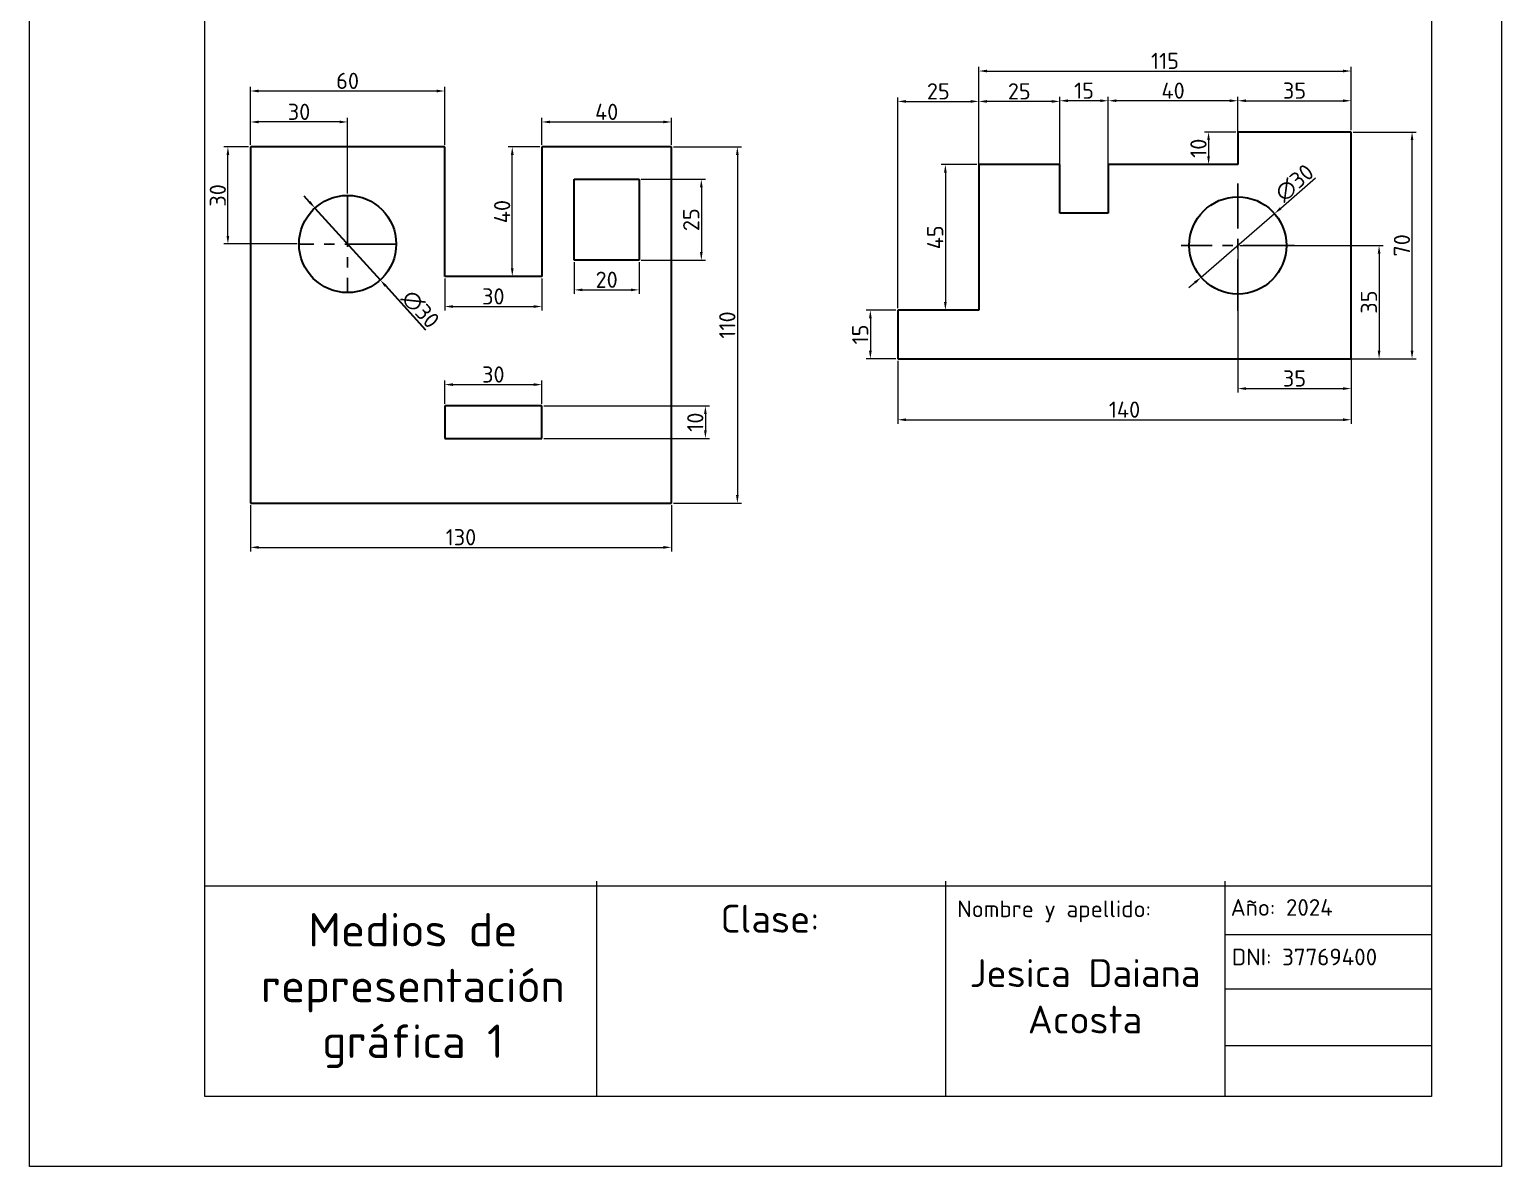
# Model space of a CAD drawing. Header units: millimetres. Extents: x 170 to 2467, y 1 to 695.
# Drawn here: x 2012.5 to 2467.1, y 52 to 403 of the extents above; entities that cross this region are included whole.
import ezdxf

# ---------------------------------------------------------------- set-up
doc = ezdxf.new("R2010")
doc.units = ezdxf.units.MM
doc.linetypes.add('CENTRO', pattern=[50.8, 31.75, -6.35, 6.35, -6.35])
for name, color, linetype, lineweight in [('Acotacion', 1, 'Continuous', 5), ('formato', 2, 'Continuous', 9), ('Linea Visible', 7, 'Continuous', 30)]:
    doc.layers.add(name, color=color, linetype=linetype, lineweight=lineweight)
doc.layers.add('Lineas de eje', color=3, linetype='CENTRO')
doc.styles.add('Estilo2', font='ISOCPEUR Regular.ttf')
doc.dimstyles.new('Medios 1-1', dxfattribs={"dimtxt": 5, "dimasz": 2.5, "dimexe": 1.25, "dimexo": 0.625, "dimtad": 1, "dimzin": 9, "dimtxsty": 'Estilo2', "dimcen": 2.5, "dimclrd": 256, "dimclre": 256, "dimclrt": 4, "dimadec": 0, "dimazin": 2, "dimtfac": 1, "dimtmove": 0, "dimatfit": 3, "dimfxl": 1, "dimlwd": -1, "dimlwe": -1, "dimarcsym": 1})

# ---------------------------------------------------------------- blocks, each defined once
blk = doc.blocks.new('*D97')
at = {"layer": 'Defpoints', "color": 0, "ltscale": 0.5, "transparency": 16777216}
for p in [(2100.69, 347.92), (2120.85, 325.7)]:
    blk.add_point(p, dxfattribs=at)
at = {"layer": 'Linea Visible', "ltscale": 0.5, "transparency": 16777216}
for p, q in [((2099.01, 349.77), (2097.34, 351.62)), ((2100.69, 347.92), (2120.85, 325.7)), ((2134.89, 310.21), (2122.53, 323.85))]:
    blk.add_line(p, q, dxfattribs=at)
for points in [[(2099.32, 350.05), (2098.71, 349.49), (2100.69, 347.92)], [(2122.83, 324.13), (2122.22, 323.57), (2120.85, 325.7)]]:
    blk.add_solid(points, dxfattribs=at)
at = {"layer": 'Linea Visible', "color": 4, "ltscale": 0.5, "transparency": 16777216, "insert": (2133.26, 316.67), "char_height": 5, "attachment_point": 5, "rotation": 312.2021, "style": 'Estilo2'}
blk.add_mtext('∅30', dxfattribs=at)
blk = doc.blocks.new('*D100')
at = {"layer": 'Acotacion', "ltscale": 0.5, "transparency": 16777216}
for p, q in [((2385.7, 371.99), (2385.7, 382.28)), ((2420.7, 371.99), (2420.7, 382.28)), ((2388.2, 381.03), (2418.2, 381.03))]:
    blk.add_line(p, q, dxfattribs=at)
for points in [[(2388.2, 381.45), (2388.2, 380.62), (2385.7, 381.03)], [(2418.2, 381.45), (2418.2, 380.62), (2420.7, 381.03)]]:
    blk.add_solid(points, dxfattribs=at)
at = {"layer": 'Defpoints', "color": 0, "ltscale": 0.5, "transparency": 16777216}
for p in [(2420.7, 381.03), (2385.7, 371.37), (2420.7, 371.37)]:
    blk.add_point(p, dxfattribs=at)
at = {"layer": 'Acotacion', "color": 4, "ltscale": 0.5, "transparency": 16777216, "insert": (2403.2, 384.16), "char_height": 5, "attachment_point": 5, "style": 'Estilo2'}
blk.add_mtext('35', dxfattribs=at)
blk = doc.blocks.new('*D101')
at = {"layer": 'Acotacion', "ltscale": 0.5, "transparency": 16777216}
for p, q in [((2345.7, 361.99), (2345.7, 382.28)), ((2385.7, 361.99), (2385.7, 382.28)), ((2383.2, 381.03), (2348.2, 381.03))]:
    blk.add_line(p, q, dxfattribs=at)
for points in [[(2348.2, 381.45), (2348.2, 380.62), (2345.7, 381.03)], [(2383.2, 381.45), (2383.2, 380.62), (2385.7, 381.03)]]:
    blk.add_solid(points, dxfattribs=at)
at = {"layer": 'Defpoints', "color": 0, "ltscale": 0.5, "transparency": 16777216}
for p in [(2345.7, 381.03), (2345.7, 361.37), (2385.7, 361.37)]:
    blk.add_point(p, dxfattribs=at)
at = {"layer": 'Acotacion', "color": 4, "ltscale": 0.5, "transparency": 16777216, "insert": (2365.7, 384.16), "char_height": 5, "attachment_point": 5, "style": 'Estilo2'}
blk.add_mtext('40', dxfattribs=at)
blk = doc.blocks.new('*D102')
at = {"layer": 'Acotacion', "ltscale": 0.5, "transparency": 16777216}
for p, q in [((2330.7, 346.99), (2330.7, 382.28)), ((2345.7, 346.99), (2345.7, 382.28)), ((2343.2, 381.03), (2333.2, 381.03))]:
    blk.add_line(p, q, dxfattribs=at)
for points in [[(2333.2, 381.45), (2333.2, 380.62), (2330.7, 381.03)], [(2343.2, 381.45), (2343.2, 380.62), (2345.7, 381.03)]]:
    blk.add_solid(points, dxfattribs=at)
at = {"layer": 'Defpoints', "color": 0, "ltscale": 0.5, "transparency": 16777216}
for p in [(2330.7, 381.03), (2330.7, 346.37), (2345.7, 346.37)]:
    blk.add_point(p, dxfattribs=at)
at = {"layer": 'Acotacion', "color": 4, "ltscale": 0.5, "transparency": 16777216, "insert": (2338.2, 384.16), "char_height": 5, "attachment_point": 5, "style": 'Estilo2'}
blk.add_mtext('15', dxfattribs=at)
blk = doc.blocks.new('*D103')
at = {"layer": 'Acotacion', "ltscale": 0.5, "transparency": 16777216}
for p, q in [((2305.7, 361.99), (2305.7, 382.08)), ((2330.7, 361.99), (2330.7, 382.08)), ((2328.2, 380.83), (2308.2, 380.83))]:
    blk.add_line(p, q, dxfattribs=at)
for points in [[(2308.2, 381.24), (2308.2, 380.41), (2305.7, 380.83)], [(2328.2, 381.24), (2328.2, 380.41), (2330.7, 380.83)]]:
    blk.add_solid(points, dxfattribs=at)
at = {"layer": 'Defpoints', "color": 0, "ltscale": 0.5, "transparency": 16777216}
for p in [(2305.7, 380.83), (2305.7, 361.37), (2330.7, 361.37)]:
    blk.add_point(p, dxfattribs=at)
at = {"layer": 'Acotacion', "color": 4, "ltscale": 0.5, "transparency": 16777216, "insert": (2318.2, 383.95), "char_height": 5, "attachment_point": 5, "style": 'Estilo2'}
blk.add_mtext('25', dxfattribs=at)
blk = doc.blocks.new('*D105')
at = {"layer": 'Acotacion', "ltscale": 0.5, "transparency": 16777216}
for p, q in [((2305.08, 361.37), (2294.12, 361.37)), ((2295.37, 358.87), (2295.37, 318.87)), ((2305.08, 316.37), (2294.12, 316.37))]:
    blk.add_line(p, q, dxfattribs=at)
for points in [[(2294.95, 358.87), (2295.79, 358.87), (2295.37, 361.37)], [(2294.95, 318.87), (2295.79, 318.87), (2295.37, 316.37)]]:
    blk.add_solid(points, dxfattribs=at)
at = {"layer": 'Defpoints', "color": 0, "ltscale": 0.5, "transparency": 16777216}
for p in [(2305.7, 361.37), (2295.37, 316.37), (2305.7, 316.37)]:
    blk.add_point(p, dxfattribs=at)
at = {"layer": 'Acotacion', "color": 4, "ltscale": 0.5, "transparency": 16777216, "insert": (2292.24, 338.87), "char_height": 5, "attachment_point": 5, "rotation": 90, "style": 'Estilo2'}
blk.add_mtext('45', dxfattribs=at)
blk = doc.blocks.new('*D106')
at = {"layer": 'Acotacion', "ltscale": 0.5, "transparency": 16777216}
for p, q in [((2280.08, 316.37), (2270.96, 316.37)), ((2272.21, 313.87), (2272.21, 303.87)), ((2280.08, 301.37), (2270.96, 301.37))]:
    blk.add_line(p, q, dxfattribs=at)
for points in [[(2271.79, 313.87), (2272.62, 313.87), (2272.21, 316.37)], [(2271.79, 303.87), (2272.62, 303.87), (2272.21, 301.37)]]:
    blk.add_solid(points, dxfattribs=at)
at = {"layer": 'Defpoints', "color": 0, "ltscale": 0.5, "transparency": 16777216}
for p in [(2280.7, 316.37), (2272.21, 301.37), (2280.7, 301.37)]:
    blk.add_point(p, dxfattribs=at)
at = {"layer": 'Acotacion', "color": 4, "ltscale": 0.5, "transparency": 16777216, "insert": (2269.08, 308.87), "char_height": 5, "attachment_point": 5, "rotation": 90, "style": 'Estilo2'}
blk.add_mtext('15', dxfattribs=at)
blk = doc.blocks.new('*D108')
at = {"layer": 'Acotacion', "ltscale": 0.5, "transparency": 16777216}
for p, q in [((2280.7, 300.74), (2280.7, 281.31)), ((2420.7, 300.74), (2420.7, 281.31)), ((2283.2, 282.56), (2418.2, 282.56))]:
    blk.add_line(p, q, dxfattribs=at)
for points in [[(2283.2, 282.98), (2283.2, 282.14), (2280.7, 282.56)], [(2418.2, 282.98), (2418.2, 282.14), (2420.7, 282.56)]]:
    blk.add_solid(points, dxfattribs=at)
at = {"layer": 'Defpoints', "color": 0, "ltscale": 0.5, "transparency": 16777216}
for p in [(2280.7, 301.37), (2420.7, 301.37), (2420.7, 282.56)]:
    blk.add_point(p, dxfattribs=at)
at = {"layer": 'Acotacion', "color": 4, "ltscale": 0.5, "transparency": 16777216, "insert": (2350.7, 285.68), "char_height": 5, "attachment_point": 5, "style": 'Estilo2'}
blk.add_mtext('140', dxfattribs=at)
blk = doc.blocks.new('*D109')
at = {"layer": 'Acotacion', "ltscale": 0.5, "transparency": 16777216}
for p, q in [((2421.33, 371.37), (2440.75, 371.37)), ((2439.5, 303.87), (2439.5, 368.87)), ((2421.33, 301.37), (2440.75, 301.37))]:
    blk.add_line(p, q, dxfattribs=at)
for points in [[(2439.08, 368.87), (2439.92, 368.87), (2439.5, 371.37)], [(2439.08, 303.87), (2439.92, 303.87), (2439.5, 301.37)]]:
    blk.add_solid(points, dxfattribs=at)
at = {"layer": 'Defpoints', "color": 0, "ltscale": 0.5, "transparency": 16777216}
for p in [(2420.7, 371.37), (2439.5, 371.37), (2420.7, 301.37)]:
    blk.add_point(p, dxfattribs=at)
at = {"layer": 'Acotacion', "color": 4, "ltscale": 0.5, "transparency": 16777216, "insert": (2436.37, 336.37), "char_height": 5, "attachment_point": 5, "rotation": 90, "style": 'Estilo2'}
blk.add_mtext('70', dxfattribs=at)
blk = doc.blocks.new('*D110')
at = {"layer": 'Acotacion', "ltscale": 0.5, "transparency": 16777216}
for p, q in [((2305.7, 361.99), (2305.7, 391.46)), ((2420.7, 371.99), (2420.7, 391.46)), ((2308.2, 390.21), (2418.2, 390.21))]:
    blk.add_line(p, q, dxfattribs=at)
for points in [[(2308.2, 390.62), (2308.2, 389.79), (2305.7, 390.21)], [(2418.2, 390.62), (2418.2, 389.79), (2420.7, 390.21)]]:
    blk.add_solid(points, dxfattribs=at)
at = {"layer": 'Defpoints', "color": 0, "ltscale": 0.5, "transparency": 16777216}
for p in [(2420.7, 390.21), (2420.7, 371.37), (2305.7, 361.37)]:
    blk.add_point(p, dxfattribs=at)
at = {"layer": 'Acotacion', "color": 4, "ltscale": 0.5, "transparency": 16777216, "insert": (2363.2, 393.33), "char_height": 5, "attachment_point": 5, "style": 'Estilo2'}
blk.add_mtext('115', dxfattribs=at)
blk = doc.blocks.new('*D111')
at = {"layer": 'Acotacion', "ltscale": 0.5, "transparency": 16777216}
for p, q in [((2385.08, 371.37), (2375.41, 371.37)), ((2376.66, 368.87), (2376.66, 363.87)), ((2385.08, 361.37), (2375.41, 361.37))]:
    blk.add_line(p, q, dxfattribs=at)
for points in [[(2376.24, 368.87), (2377.07, 368.87), (2376.66, 371.37)], [(2376.24, 363.87), (2377.07, 363.87), (2376.66, 361.37)]]:
    blk.add_solid(points, dxfattribs=at)
at = {"layer": 'Defpoints', "color": 0, "ltscale": 0.5, "transparency": 16777216}
for p in [(2385.7, 371.37), (2376.66, 361.37), (2385.7, 361.37)]:
    blk.add_point(p, dxfattribs=at)
at = {"layer": 'Acotacion', "color": 4, "ltscale": 0.5, "transparency": 16777216, "insert": (2373.53, 366.37), "char_height": 5, "attachment_point": 5, "rotation": 90, "style": 'Estilo2'}
blk.add_mtext('10', dxfattribs=at)
blk = doc.blocks.new('*D112')
at = {"layer": 'Acotacion', "ltscale": 0.5, "transparency": 16777216}
for p, q in [((2386.33, 336.37), (2430.57, 336.37)), ((2429.32, 333.87), (2429.32, 303.87)), ((2386.33, 301.37), (2430.57, 301.37))]:
    blk.add_line(p, q, dxfattribs=at)
for points in [[(2428.9, 333.87), (2429.73, 333.87), (2429.32, 336.37)], [(2428.9, 303.87), (2429.73, 303.87), (2429.32, 301.37)]]:
    blk.add_solid(points, dxfattribs=at)
at = {"layer": 'Defpoints', "color": 0, "ltscale": 0.5, "transparency": 16777216}
for p in [(2385.7, 336.37), (2385.7, 301.37), (2429.32, 301.37)]:
    blk.add_point(p, dxfattribs=at)
at = {"layer": 'Acotacion', "color": 4, "ltscale": 0.5, "transparency": 16777216, "insert": (2426.19, 318.87), "char_height": 5, "attachment_point": 5, "rotation": 90, "style": 'Estilo2'}
blk.add_mtext('35', dxfattribs=at)
blk = doc.blocks.new('*D113')
at = {"layer": 'Acotacion', "ltscale": 0.5, "transparency": 16777216}
for p, q in [((2385.7, 335.74), (2385.7, 290.93)), ((2420.7, 335.74), (2420.7, 290.93)), ((2388.2, 292.18), (2418.2, 292.18))]:
    blk.add_line(p, q, dxfattribs=at)
for points in [[(2388.2, 292.59), (2388.2, 291.76), (2385.7, 292.18)], [(2418.2, 292.59), (2418.2, 291.76), (2420.7, 292.18)]]:
    blk.add_solid(points, dxfattribs=at)
at = {"layer": 'Defpoints', "color": 0, "ltscale": 0.5, "transparency": 16777216}
for p in [(2385.7, 336.37), (2420.7, 336.37), (2420.7, 292.18)]:
    blk.add_point(p, dxfattribs=at)
at = {"layer": 'Acotacion', "color": 4, "ltscale": 0.5, "transparency": 16777216, "insert": (2403.2, 295.3), "char_height": 5, "attachment_point": 5, "style": 'Estilo2'}
blk.add_mtext('35', dxfattribs=at)
blk = doc.blocks.new('*D114')
at = {"layer": 'Acotacion', "ltscale": 0.5, "transparency": 16777216}
for p, q in [((2409.71, 357.15), (2398.93, 347.82)), ((2374.36, 326.55), (2397.04, 346.19)), ((2372.47, 324.92), (2370.58, 323.28))]:
    blk.add_line(p, q, dxfattribs=at)
for points in [[(2398.66, 348.14), (2399.2, 347.51), (2397.04, 346.19)], [(2372.2, 325.23), (2372.74, 324.6), (2374.36, 326.55)]]:
    blk.add_solid(points, dxfattribs=at)
at = {"layer": 'Defpoints', "color": 0, "ltscale": 0.5, "transparency": 16777216}
for p in [(2397.04, 346.19), (2374.36, 326.55)]:
    blk.add_point(p, dxfattribs=at)
at = {"layer": 'Acotacion', "color": 4, "ltscale": 0.5, "transparency": 16777216, "insert": (2403.22, 355.67), "char_height": 5, "attachment_point": 5, "rotation": 40.8775, "style": 'Estilo2'}
blk.add_mtext('∅30', dxfattribs=at)
blk = doc.blocks.new('*D115')
at = {"layer": 'Acotacion', "ltscale": 0.5, "transparency": 16777216}
for p, q in [((2280.7, 316.99), (2280.7, 382.08)), ((2305.7, 316.99), (2305.7, 382.08)), ((2283.2, 380.83), (2303.2, 380.83))]:
    blk.add_line(p, q, dxfattribs=at)
for points in [[(2283.2, 381.24), (2283.2, 380.41), (2280.7, 380.83)], [(2303.2, 381.24), (2303.2, 380.41), (2305.7, 380.83)]]:
    blk.add_solid(points, dxfattribs=at)
at = {"layer": 'Defpoints', "color": 0, "ltscale": 0.5, "transparency": 16777216}
for p in [(2305.7, 380.83), (2280.7, 316.37), (2305.7, 316.37)]:
    blk.add_point(p, dxfattribs=at)
at = {"layer": 'Acotacion', "color": 4, "ltscale": 0.5, "transparency": 16777216, "insert": (2293.2, 383.95), "char_height": 5, "attachment_point": 5, "style": 'Estilo2'}
blk.add_mtext('25', dxfattribs=at)
blk = doc.blocks.new('*D116')
at = {"layer": 'Acotacion', "ltscale": 0.5, "transparency": 16777216}
for p, q in [((2201.4, 356.81), (2221.26, 356.81)), ((2220.01, 354.31), (2220.01, 334.31)), ((2201.4, 331.81), (2221.26, 331.81))]:
    blk.add_line(p, q, dxfattribs=at)
for points in [[(2219.59, 354.31), (2220.42, 354.31), (2220.01, 356.81)], [(2219.59, 334.31), (2220.42, 334.31), (2220.01, 331.81)]]:
    blk.add_solid(points, dxfattribs=at)
at = {"layer": 'Defpoints', "color": 0, "ltscale": 0.5, "transparency": 16777216}
for p in [(2200.77, 356.81), (2200.77, 331.81), (2220.01, 331.81)]:
    blk.add_point(p, dxfattribs=at)
at = {"layer": 'Acotacion', "color": 4, "ltscale": 0.5, "transparency": 16777216, "insert": (2216.88, 344.31), "char_height": 5, "attachment_point": 5, "rotation": 90, "style": 'Estilo2'}
blk.add_mtext('25', dxfattribs=at)
blk = doc.blocks.new('*D117')
at = {"layer": 'Acotacion', "ltscale": 0.5, "transparency": 16777216}
for p, q in [((2211.4, 366.81), (2232.39, 366.81)), ((2231.14, 364.31), (2231.14, 259.31)), ((2211.4, 256.81), (2232.39, 256.81))]:
    blk.add_line(p, q, dxfattribs=at)
for points in [[(2230.72, 364.31), (2231.55, 364.31), (2231.14, 366.81)], [(2230.72, 259.31), (2231.55, 259.31), (2231.14, 256.81)]]:
    blk.add_solid(points, dxfattribs=at)
at = {"layer": 'Defpoints', "color": 0, "ltscale": 0.5, "transparency": 16777216}
for p in [(2210.77, 366.81), (2210.77, 256.81), (2231.14, 256.81)]:
    blk.add_point(p, dxfattribs=at)
at = {"layer": 'Acotacion', "color": 4, "ltscale": 0.5, "transparency": 16777216, "insert": (2228.01, 311.81), "char_height": 5, "attachment_point": 5, "rotation": 90, "style": 'Estilo2'}
blk.add_mtext('110', dxfattribs=at)
blk = doc.blocks.new('*D118')
at = {"layer": 'Acotacion', "ltscale": 0.5, "transparency": 16777216}
for p, q in [((2171.4, 286.81), (2222.51, 286.81)), ((2221.26, 284.31), (2221.26, 279.31)), ((2171.4, 276.81), (2222.51, 276.81))]:
    blk.add_line(p, q, dxfattribs=at)
for points in [[(2220.84, 284.31), (2221.67, 284.31), (2221.26, 286.81)], [(2220.84, 279.31), (2221.67, 279.31), (2221.26, 276.81)]]:
    blk.add_solid(points, dxfattribs=at)
at = {"layer": 'Defpoints', "color": 0, "ltscale": 0.5, "transparency": 16777216}
for p in [(2170.77, 286.81), (2170.77, 276.81), (2221.26, 276.81)]:
    blk.add_point(p, dxfattribs=at)
at = {"layer": 'Acotacion', "color": 4, "ltscale": 0.5, "transparency": 16777216, "insert": (2218.13, 281.81), "char_height": 5, "attachment_point": 5, "rotation": 90, "style": 'Estilo2'}
blk.add_mtext('10', dxfattribs=at)
blk = doc.blocks.new('*D119')
at = {"layer": 'Acotacion', "ltscale": 0.5, "transparency": 16777216}
for p, q in [((2170.15, 366.81), (2160.37, 366.81)), ((2161.62, 329.31), (2161.62, 364.31)), ((2170.15, 326.81), (2160.37, 326.81))]:
    blk.add_line(p, q, dxfattribs=at)
for points in [[(2161.2, 364.31), (2162.04, 364.31), (2161.62, 366.81)], [(2161.2, 329.31), (2162.04, 329.31), (2161.62, 326.81)]]:
    blk.add_solid(points, dxfattribs=at)
at = {"layer": 'Defpoints', "color": 0, "ltscale": 0.5, "transparency": 16777216}
for p in [(2161.62, 366.81), (2170.77, 366.81), (2170.77, 326.81)]:
    blk.add_point(p, dxfattribs=at)
at = {"layer": 'Acotacion', "color": 4, "ltscale": 0.5, "transparency": 16777216, "insert": (2158.49, 346.81), "char_height": 5, "attachment_point": 5, "rotation": 90, "style": 'Estilo2'}
blk.add_mtext('40', dxfattribs=at)
blk = doc.blocks.new('*D120')
at = {"layer": 'Acotacion', "ltscale": 0.5, "transparency": 16777216}
for p, q in [((2140.77, 326.18), (2140.77, 316.25)), ((2170.77, 326.18), (2170.77, 316.25)), ((2143.27, 317.5), (2168.27, 317.5))]:
    blk.add_line(p, q, dxfattribs=at)
for points in [[(2143.27, 317.92), (2143.27, 317.09), (2140.77, 317.5)], [(2168.27, 317.92), (2168.27, 317.09), (2170.77, 317.5)]]:
    blk.add_solid(points, dxfattribs=at)
at = {"layer": 'Defpoints', "color": 0, "ltscale": 0.5, "transparency": 16777216}
for p in [(2140.77, 326.81), (2170.77, 326.81), (2170.77, 317.5)]:
    blk.add_point(p, dxfattribs=at)
at = {"layer": 'Acotacion', "color": 4, "ltscale": 0.5, "transparency": 16777216, "insert": (2155.77, 320.63), "char_height": 5, "attachment_point": 5, "style": 'Estilo2'}
blk.add_mtext('30', dxfattribs=at)
blk = doc.blocks.new('*D121')
at = {"layer": 'Acotacion', "ltscale": 0.5, "transparency": 16777216}
for p, q in [((2170.77, 367.43), (2170.77, 375.73)), ((2173.27, 374.48), (2208.27, 374.48)), ((2210.77, 367.43), (2210.77, 375.73))]:
    blk.add_line(p, q, dxfattribs=at)
for points in [[(2173.27, 374.9), (2173.27, 374.07), (2170.77, 374.48)], [(2208.27, 374.9), (2208.27, 374.07), (2210.77, 374.48)]]:
    blk.add_solid(points, dxfattribs=at)
at = {"layer": 'Defpoints', "color": 0, "ltscale": 0.5, "transparency": 16777216}
for p in [(2210.77, 374.48), (2170.77, 366.81), (2210.77, 366.81)]:
    blk.add_point(p, dxfattribs=at)
at = {"layer": 'Acotacion', "color": 4, "ltscale": 0.5, "transparency": 16777216, "insert": (2190.77, 377.61), "char_height": 5, "attachment_point": 5, "style": 'Estilo2'}
blk.add_mtext('40', dxfattribs=at)
blk = doc.blocks.new('*D122')
at = {"layer": 'Acotacion', "ltscale": 0.5, "transparency": 16777216}
for p, q in [((2080.77, 367.43), (2080.77, 385.29)), ((2138.27, 384.04), (2083.27, 384.04)), ((2140.77, 367.43), (2140.77, 385.29))]:
    blk.add_line(p, q, dxfattribs=at)
for points in [[(2083.27, 384.46), (2083.27, 383.62), (2080.77, 384.04)], [(2138.27, 384.46), (2138.27, 383.62), (2140.77, 384.04)]]:
    blk.add_solid(points, dxfattribs=at)
at = {"layer": 'Defpoints', "color": 0, "ltscale": 0.5, "transparency": 16777216}
for p in [(2080.77, 384.04), (2080.77, 366.81), (2140.77, 366.81)]:
    blk.add_point(p, dxfattribs=at)
at = {"layer": 'Acotacion', "color": 4, "ltscale": 0.5, "transparency": 16777216, "insert": (2110.77, 387.17), "char_height": 5, "attachment_point": 5, "style": 'Estilo2'}
blk.add_mtext('60', dxfattribs=at)
blk = doc.blocks.new('*D124')
at = {"layer": 'Acotacion', "ltscale": 0.5, "transparency": 16777216}
for p, q in [((2080.15, 366.81), (2072.55, 366.81)), ((2073.8, 339.31), (2073.8, 364.31)), ((2095.15, 336.81), (2072.55, 336.81))]:
    blk.add_line(p, q, dxfattribs=at)
for points in [[(2073.38, 364.31), (2074.22, 364.31), (2073.8, 366.81)], [(2073.38, 339.31), (2074.22, 339.31), (2073.8, 336.81)]]:
    blk.add_solid(points, dxfattribs=at)
at = {"layer": 'Defpoints', "color": 0, "ltscale": 0.5, "transparency": 16777216}
for p in [(2073.8, 366.81), (2080.77, 366.81), (2095.77, 336.81)]:
    blk.add_point(p, dxfattribs=at)
at = {"layer": 'Acotacion', "color": 4, "ltscale": 0.5, "transparency": 16777216, "insert": (2070.67, 351.81), "char_height": 5, "attachment_point": 5, "rotation": 90, "style": 'Estilo2'}
blk.add_mtext('30', dxfattribs=at)
blk = doc.blocks.new('*D125')
at = {"layer": 'Acotacion', "ltscale": 0.5, "transparency": 16777216}
for p, q in [((2080.77, 367.43), (2080.77, 375.73)), ((2108.27, 374.48), (2083.27, 374.48)), ((2110.77, 352.43), (2110.77, 375.73))]:
    blk.add_line(p, q, dxfattribs=at)
for points in [[(2083.27, 374.9), (2083.27, 374.07), (2080.77, 374.48)], [(2108.27, 374.9), (2108.27, 374.07), (2110.77, 374.48)]]:
    blk.add_solid(points, dxfattribs=at)
at = {"layer": 'Defpoints', "color": 0, "ltscale": 0.5, "transparency": 16777216}
for p in [(2080.77, 374.48), (2080.77, 366.81), (2110.77, 351.81)]:
    blk.add_point(p, dxfattribs=at)
at = {"layer": 'Acotacion', "color": 4, "ltscale": 0.5, "transparency": 16777216, "insert": (2095.77, 377.61), "char_height": 5, "attachment_point": 5, "style": 'Estilo2'}
blk.add_mtext('30', dxfattribs=at)
blk = doc.blocks.new('*D126')
at = {"layer": 'Acotacion', "ltscale": 0.5, "transparency": 16777216}
for p, q in [((2080.77, 256.18), (2080.77, 241.91)), ((2210.77, 256.18), (2210.77, 241.91)), ((2083.27, 243.16), (2208.27, 243.16))]:
    blk.add_line(p, q, dxfattribs=at)
for points in [[(2083.27, 243.58), (2083.27, 242.74), (2080.77, 243.16)], [(2208.27, 243.58), (2208.27, 242.74), (2210.77, 243.16)]]:
    blk.add_solid(points, dxfattribs=at)
at = {"layer": 'Defpoints', "color": 0, "ltscale": 0.5, "transparency": 16777216}
for p in [(2080.77, 256.81), (2210.77, 256.81), (2210.77, 243.16)]:
    blk.add_point(p, dxfattribs=at)
at = {"layer": 'Acotacion', "color": 4, "ltscale": 0.5, "transparency": 16777216, "insert": (2145.77, 246.29), "char_height": 5, "attachment_point": 5, "style": 'Estilo2'}
blk.add_mtext('130', dxfattribs=at)
blk = doc.blocks.new('*D127')
at = {"layer": 'Acotacion', "ltscale": 0.5, "transparency": 16777216}
for p, q in [((2180.77, 331.18), (2180.77, 321.39)), ((2200.77, 331.18), (2200.77, 321.39)), ((2183.27, 322.64), (2198.27, 322.64))]:
    blk.add_line(p, q, dxfattribs=at)
for points in [[(2183.27, 323.06), (2183.27, 322.23), (2180.77, 322.64)], [(2198.27, 323.06), (2198.27, 322.23), (2200.77, 322.64)]]:
    blk.add_solid(points, dxfattribs=at)
at = {"layer": 'Defpoints', "color": 0, "ltscale": 0.5, "transparency": 16777216}
for p in [(2180.77, 331.81), (2200.77, 331.81), (2200.77, 322.64)]:
    blk.add_point(p, dxfattribs=at)
at = {"layer": 'Acotacion', "color": 4, "ltscale": 0.5, "transparency": 16777216, "insert": (2190.77, 325.77), "char_height": 5, "attachment_point": 5, "style": 'Estilo2'}
blk.add_mtext('20', dxfattribs=at)
blk = doc.blocks.new('*D128')
at = {"layer": 'Acotacion', "ltscale": 0.5, "transparency": 16777216}
for p, q in [((2140.77, 287.43), (2140.77, 294.65)), ((2143.27, 293.4), (2168.27, 293.4)), ((2170.77, 287.43), (2170.77, 294.65))]:
    blk.add_line(p, q, dxfattribs=at)
for points in [[(2143.27, 293.82), (2143.27, 292.99), (2140.77, 293.4)], [(2168.27, 293.82), (2168.27, 292.99), (2170.77, 293.4)]]:
    blk.add_solid(points, dxfattribs=at)
at = {"layer": 'Defpoints', "color": 0, "ltscale": 0.5, "transparency": 16777216}
for p in [(2170.77, 293.4), (2140.77, 286.81), (2170.77, 286.81)]:
    blk.add_point(p, dxfattribs=at)
at = {"layer": 'Acotacion', "color": 4, "ltscale": 0.5, "transparency": 16777216, "insert": (2155.77, 296.53), "char_height": 5, "attachment_point": 5, "style": 'Estilo2'}
blk.add_mtext('30', dxfattribs=at)

msp = doc.modelspace()

# ---------------------------------------------------------------- linework, layer by layer
at = {"layer": 'formato'}
for p, q in [((2012.509, 52.016), (2012.509, 694.996)), ((2467.141, 694.996), (2467.141, 52.016)), ((2066.632, 73.665), (2066.632, 673.347)), ((2445.492, 673.347), (2445.492, 73.665)), ((2445.492, 138.613), (2066.632, 138.613)), ((2187.679, 140.087), (2187.679, 73.665)), ((2295.458, 140.087), (2295.458, 73.665)), ((2381.699, 140.087), (2381.699, 73.665)), ((2381.699, 123.667), (2445.492, 123.667)), ((2381.699, 106.876), (2445.492, 106.876)), ((2381.699, 89.36), (2445.492, 89.36)), ((2445.492, 73.665), (2066.632, 73.665)), ((2467.141, 52.016), (2012.509, 52.016))]:
    msp.add_line(p, q, dxfattribs=at)
at = {"layer": 'Linea Visible', "ltscale": 0.5}
for p, q in [((2420.7, 371.369), (2385.7, 371.369)), ((2385.7, 371.369), (2385.7, 361.369)), ((2420.7, 301.369), (2420.7, 371.369)), ((2080.77, 366.809), (2080.77, 256.809)), ((2140.77, 366.809), (2080.77, 366.809)), ((2140.77, 326.809), (2140.77, 366.809)), ((2210.77, 366.809), (2170.77, 366.809)), ((2170.77, 366.809), (2170.77, 326.809)), ((2210.77, 256.809), (2210.77, 366.809)), ((2330.7, 361.369), (2305.7, 361.369)), ((2305.7, 361.369), (2305.7, 316.369)), ((2330.7, 346.369), (2330.7, 361.369)), ((2385.7, 361.369), (2345.7, 361.369)), ((2345.7, 361.369), (2345.7, 346.369)), ((2180.77, 356.809), (2200.77, 356.809)), ((2180.77, 331.809), (2180.77, 356.809)), ((2200.77, 356.809), (2200.77, 331.809)), ((2345.7, 346.369), (2330.7, 346.369)), ((2200.77, 331.809), (2180.77, 331.809)), ((2170.77, 326.809), (2140.77, 326.809)), ((2305.7, 316.369), (2280.7, 316.369)), ((2280.7, 316.369), (2280.7, 301.369)), ((2280.7, 301.369), (2420.7, 301.369)), ((2170.77, 286.809), (2140.77, 286.809)), ((2140.77, 286.809), (2140.77, 276.809)), ((2170.77, 276.809), (2170.77, 286.809)), ((2140.77, 276.809), (2170.77, 276.809)), ((2080.77, 256.809), (2210.77, 256.809))]:
    msp.add_line(p, q, dxfattribs=at)
for centre in [(2110.77, 336.809), (2385.7, 336.369)]:
    msp.add_circle(centre, 15, dxfattribs=at)
at = {"layer": 'Lineas de eje', "ltscale": 0.5}
for p, q in [((2385.7, 316.158), (2385.7, 355.461)), ((2110.77, 351.809), (2110.77, 321.809)), ((2125.77, 336.809), (2095.77, 336.809)), ((2403.2, 336.369), (2368.2, 336.369))]:
    msp.add_line(p, q, dxfattribs=at)

# ---------------------------------------------------------------- texts
at = {"layer": 'formato', "attachment_point": 1, "style": 'Estilo2'}
for s, width, heights, insert, char_height in [('\\pxqc;Clase: ', 99.44221, [0], (2191.473, 132.825), 8.60084), ('{\\H0.6x;Nombre y apellido:}', 78.77195, [0], (2299.048, 134.143), 8.60084), ('Año: 2024', 78.77195, [0], (2383.494, 134.578), 5.1605), ('\\pxqc;Medios de \\Prepresentación\\Pgráfica 1', 113.47467, [0], (2074.204, 130.277), 10.32101), ('DNI: 37769400', 78.77195, [0], (2383.853, 119.288), 5.16051), ('\\pxqc;Jesica Daiana Acosta', 75.0304, [33.361], (2300.994, 116.032), 8.60084)]:
    msp.add_mtext_dynamic_manual_height_columns(s, width=width, gutter_width=21.502, heights=heights, dxfattribs=dict(at, insert=insert, char_height=char_height))

# ---------------------------------------------------------------- dimensions: what is measured, and where the dimension line sits
at = {"layer": 'Acotacion', "ltscale": 0.5}
for base, p1, p2, picture, middle in [((2420.7, 390.205), (2305.7, 361.369), (2420.7, 371.369), '*D110', (2363.2, 393.33)), ((2305.7, 380.826), (2280.7, 316.369), (2305.7, 316.369), '*D115', (2293.2, 383.951)), ((2305.7, 380.826), (2330.7, 361.369), (2305.7, 361.369), '*D103', (2318.2, 383.951)), ((2330.7, 381.034), (2345.7, 346.369), (2330.7, 346.369), '*D102', (2338.2, 384.159)), ((2345.7, 381.034), (2385.7, 361.369), (2345.7, 361.369), '*D101', (2365.7, 384.159)), ((2420.7, 381.034), (2385.7, 371.369), (2420.7, 371.369), '*D100', (2403.2, 384.159)), ((2080.77, 374.485), (2110.77, 351.809), (2080.77, 366.809), '*D125', (2095.77, 377.61)), ((2210.77, 374.485), (2170.77, 366.809), (2210.77, 366.809), '*D121', (2190.77, 377.61)), ((2420.7, 292.177), (2385.7, 336.369), (2420.7, 336.369), '*D113', (2403.2, 295.302)), ((2200.77, 322.642), (2180.77, 331.809), (2200.77, 331.809), '*D127', (2190.77, 325.767)), ((2170.77, 317.504), (2140.77, 326.809), (2170.77, 326.809), '*D120', (2155.77, 320.629)), ((2420.7, 282.559), (2280.7, 301.369), (2420.7, 301.369), '*D108', (2350.7, 285.684)), ((2170.77, 293.405), (2140.77, 286.809), (2170.77, 286.809), '*D128', (2155.77, 296.53)), ((2210.77, 243.161), (2080.77, 256.809), (2210.77, 256.809), '*D126', (2145.77, 246.286))]:
    dim = msp.add_linear_dim(base=base, p1=p1, p2=p2, dimstyle='Medios 1-1', dxfattribs=at)
    dim.commit()
    dim.dimension.update_dxf_attribs({"geometry": picture, "text_midpoint": middle})
dim = msp.add_linear_dim(base=(2080.77, 384.041), p1=(2140.77, 366.809), p2=(2080.77, 366.809), dimstyle='Medios 1-1', dxfattribs=at)
dim.commit()
dim.dimension.update_dxf_attribs({"geometry": '*D122', "text_midpoint": (2110.77, 384.041), "dimtype": 160})
for base, p1, p2, picture, middle in [((2376.656, 361.369), (2385.7, 371.369), (2385.7, 361.369), '*D111', (2373.531, 366.369)), ((2073.799, 366.809), (2095.77, 336.809), (2080.77, 366.809), '*D124', (2070.674, 351.809)), ((2161.619, 366.809), (2170.77, 326.809), (2170.77, 366.809), '*D119', (2158.494, 346.809)), ((2231.138, 256.809), (2210.77, 366.809), (2210.77, 256.809), '*D117', (2228.013, 311.809)), ((2295.369, 316.369), (2305.7, 361.369), (2305.7, 316.369), '*D105', (2292.244, 338.869)), ((2220.006, 331.809), (2200.77, 356.809), (2200.77, 331.809), '*D116', (2216.881, 344.309)), ((2429.318, 301.369), (2385.7, 336.369), (2385.7, 301.369), '*D112', (2426.193, 318.869)), ((2272.206, 301.369), (2280.7, 316.369), (2280.7, 301.369), '*D106', (2269.081, 308.869)), ((2221.256, 276.809), (2170.77, 286.809), (2170.77, 276.809), '*D118', (2218.131, 281.809))]:
    dim = msp.add_linear_dim(base=base, p1=p1, p2=p2, angle=90, dimstyle='Medios 1-1', dxfattribs=at)
    dim.commit()
    dim.dimension.update_dxf_attribs({"geometry": picture, "text_midpoint": middle})
dim = msp.add_linear_dim(base=(2439.5, 371.369), p1=(2420.7, 301.369), p2=(2420.7, 371.369), angle=90, dimstyle='Medios 1-1', dxfattribs=at)
dim.commit()
dim.dimension.update_dxf_attribs({"geometry": '*D109', "text_midpoint": (2439.5, 336.369), "dimtype": 160})
dim = msp.add_diameter_dim_2p(p1=(2374.358, 326.553), p2=(2397.042, 346.186), dimstyle='Medios 1-1', dxfattribs=at)
dim.commit()
dim.dimension.update_dxf_attribs({"geometry": '*D114', "text_midpoint": (2403.219, 355.666)})
at = {"layer": 'Linea Visible', "ltscale": 0.5}
dim = msp.add_diameter_dim_2p(p1=(2100.694, 347.921), p2=(2120.847, 325.697), dimstyle='Medios 1-1', dxfattribs=at)
dim.commit()
dim.dimension.update_dxf_attribs({"geometry": '*D97', "text_midpoint": (2130.94, 314.566), "dimtype": 163})

doc.saveas('drawing.dxf')
